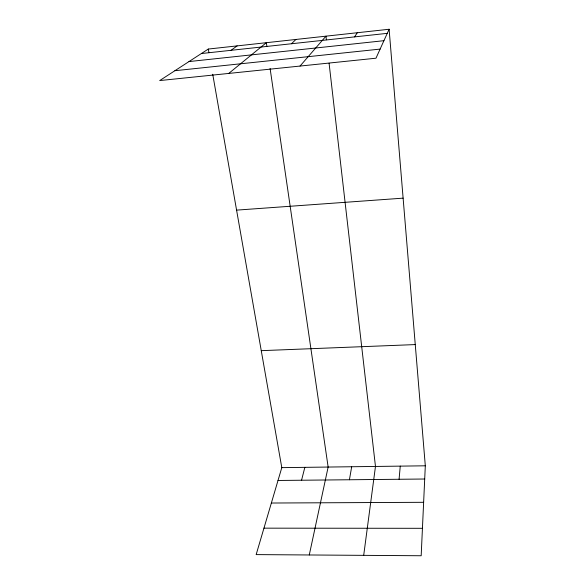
<?xml version="1.0" encoding="UTF-8"?>
<svg xmlns="http://www.w3.org/2000/svg" width="585" height="585" viewBox="0 0 585 585"><rect width="100%" height="100%" fill="white"/><g stroke="black" fill="none" stroke-linecap="round" stroke-linejoin="round"><path stroke-width="0.88" d="M389.113 29.25L375.979 58.207L159.69 80.576L208.304 49.052L389.113 29.25L425.31 465.806L421.178 555.75L256.157 554.602L281.794 467.642L212.728 74.266M399.08 479.269L400.257 466.128M363.695 555.348L375.475 466.442L329.084 63.231M349.42 479.759L351.687 466.75M309.275 554.968L328.141 467.049L270.094 68.43M301.56 480.234L304.844 467.349M354.539 36.899L357.318 32.731M300.032 66.061L325.969 36.168L326.386 39.773M291.44 43.758L295.959 39.451M228.728 73.439L266.351 42.698L266.862 46.244M230.995 50.325L237.13 45.901M201.386 53.542L387.255 33.345M189.006 61.571L383.921 40.687M174.908 70.712L380.111 49.096M236.581 210.125L403.116 198.147M261.254 350.664L415.255 344.58M281.794 467.642L425.31 465.806M278.014 480.468L424.703 479.013M271.36 503.027L423.635 502.303M263.952 528.16L422.436 528.306M208.304 49.052L208.933 52.657"/></g></svg>
